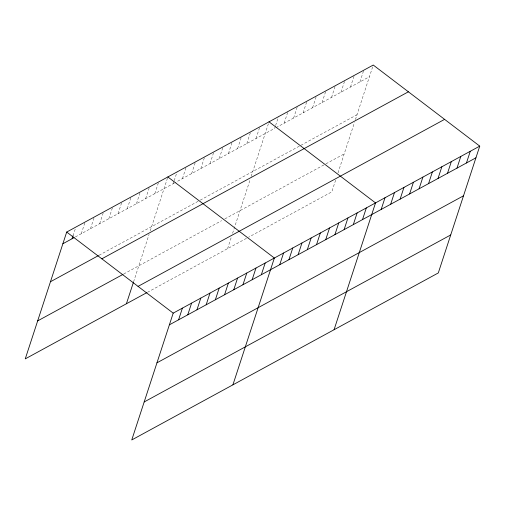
<?xml version="1.0" encoding="UTF-8"?>
<svg xmlns="http://www.w3.org/2000/svg" width="505" height="505" viewBox="0 0 505 505"><rect width="100%" height="100%" fill="white"/><g stroke="black" fill="none" stroke-linecap="round" stroke-linejoin="round"><path stroke-width="0.38" stroke-dasharray="2.52 1.89" d="M73.029 235.822L75.422 228.512M81.273 233.733L84.853 222.774M90.471 228.721L94.29 217.03M99.668 223.709L103.247 212.75M108.859 218.703L112.684 207.012M118.056 213.691L121.882 202M127.254 208.679L130.839 197.72M136.451 203.666L140.27 191.976M145.648 198.661L149.467 186.97M154.846 193.649L158.665 181.958M133.572 281.847L149.108 234.32M150.25 230.823L167.862 176.946M173.234 183.624L173.954 181.434M174.193 180.702L177.059 171.94M182.431 178.618L186.257 166.928M191.629 173.606L195.448 161.916M200.826 168.594L204.645 156.904M210.023 163.582L213.602 152.624M219.22 158.576L223.04 146.886M228.418 153.564L231.997 142.606M237.609 148.552L241.434 136.861M246.806 143.54L250.632 131.856M256.003 138.534L259.589 127.576M227.572 248.649L231.391 236.959M232.584 233.304L250.272 179.206M251.187 176.409L269.02 121.831M275.395 126.168L274.676 128.358L175.21 182.551M275.629 125.436L278.495 116.668M284.151 123.195L287.97 111.51M293.626 118.037L297.445 106.347M303.101 112.874L306.92 101.183M312.576 107.71L316.395 96.019M322.051 102.547L325.87 90.856M331.526 97.383L335.345 85.698M341.001 92.226L344.82 80.535M350.476 87.062L354.295 75.371M359.951 81.898L363.77 70.208M335.617 180.171L331.798 191.862L248.555 237.217M338.009 172.868L354.497 122.418M355.413 119.622L373.245 65.044M75.359 236.952L174.553 182.911M276.027 127.62L369.426 76.735M99.068 255.259L199.576 200.504M200.232 200.144L300.159 145.705M300.835 145.333L357.01 114.73M123.719 274.007L221.594 220.679M224.883 218.886L325.264 164.194M325.94 163.828L344.214 153.873M147.428 292.313L246.522 238.322"/><path stroke-width="0.76" d="M479.75 146.122L173.202 313.138L131.755 439.956L438.302 272.94L479.75 146.122L373.245 65.044L66.698 232.06L25.25 358.878L146.772 292.666M72.076 238.745L73.029 235.822M126.408 303.764L133.339 282.579M178.581 319.816L182.4 308.126M187.772 314.804L191.597 303.114M196.969 309.799L200.794 298.108M206.166 304.786L209.985 293.096M215.364 299.774L219.183 288.084M224.561 294.762L228.38 283.071M233.758 289.756L237.577 278.066M242.956 284.744L246.775 273.053M252.147 279.732L255.972 268.041M261.344 274.72L265.169 263.029M232.912 384.835L274.36 258.023L167.862 176.946M279.738 264.702L283.558 253.011M288.936 259.69L292.755 247.999M298.133 254.678L301.952 242.987M307.33 249.672L311.149 237.981M316.521 244.66L320.347 232.969M325.719 239.648L329.544 227.957M334.916 234.636L338.735 222.951M344.113 229.63L347.932 217.939M353.311 224.618L357.13 212.927M362.508 219.606L366.327 207.915M334.076 329.721L375.524 202.909L269.02 121.831M381.18 209.436L384.999 197.745M390.655 204.273L394.474 192.582M400.13 199.109L403.949 187.418M409.606 193.945L413.425 182.255M419.081 188.782L422.9 177.097M428.556 183.624L432.375 171.934M438.031 178.461L441.85 166.77M447.506 173.297L451.325 161.606M456.981 168.133L460.8 156.443M466.456 162.976L470.275 151.285M62.879 243.751L74.046 237.666M50.462 281.746L98.412 255.618M101.846 258.819L408.394 91.803M37.667 320.89L123.062 274.36M138.054 286.385L444.602 119.363M169.383 324.829L475.931 157.812M156.967 362.817L463.514 195.801M144.171 401.961L450.719 234.945M66.698 232.06L173.202 313.138"/></g></svg>
